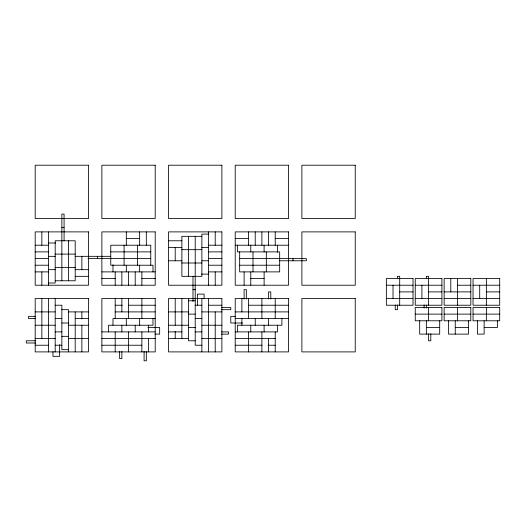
<?xml version="1.0" encoding="UTF-8"?>
<svg xmlns="http://www.w3.org/2000/svg" width="526" height="526" viewBox="0 0 526 526"><rect width="100%" height="100%" fill="white"/><g stroke="black" fill="none" stroke-linecap="round" stroke-linejoin="round"><path stroke-width="0.79" d="M61.858 227.442L64.08 227.442M208.546 234.109L201.879 234.109L201.879 276.334L181.878 276.334L181.878 236.332L201.879 236.332M126.312 238.554L139.646 238.554M235.221 238.554L248.555 238.554M275.223 238.554L288.557 238.554M168.544 240.776L181.878 240.776M48.523 242.999L55.585 242.999M35.189 245.221L48.523 245.221M208.546 245.221L221.88 245.221M235.221 245.221L288.557 245.221M168.544 247.444L181.878 247.444M201.879 247.444L208.546 247.444M181.878 249.666L201.879 249.666M35.189 251.888L48.523 251.888M110.756 251.888L150.765 251.888M208.546 251.888L221.88 251.888M55.191 254.111L75.198 254.111M48.523 256.333L55.191 256.333M75.198 256.333L110.756 256.333M35.189 258.555L48.523 258.555M88.006 258.555L150.765 258.555M208.546 258.555L221.88 258.555M239.665 258.555L306.342 258.555L306.342 260.778L279.668 260.778M168.544 260.778L181.878 260.778M201.879 260.778L208.546 260.778M181.878 263L201.879 263M35.189 265.222L48.523 265.222M208.546 265.222L221.88 265.222M239.665 265.222L279.668 265.222M55.191 267.445L75.198 267.445M48.523 269.667L55.191 269.667M75.198 269.667L88.532 269.667M35.189 271.889L48.523 271.889M101.866 271.889L155.209 271.889M208.546 271.889L221.88 271.889M201.491 274.112L208.546 274.112M75.198 276.334L88.532 276.334M101.866 278.556L115.201 278.556M141.869 278.556L155.209 278.556M250.777 278.556L264.111 278.556M55.191 280.779L75.198 280.779L75.198 240.776L55.191 240.776L55.191 283.001L48.523 283.001M386.354 285.224L413.022 285.224M415.244 285.224L441.912 285.224M457.469 285.224L470.809 285.224M473.032 285.224L499.7 285.224M192.989 289.668L195.212 289.668M399.688 291.891L413.022 291.891M428.578 291.891L441.912 291.891M444.135 291.891L470.809 291.891M486.366 291.891L499.7 291.891M386.354 298.558L413.022 298.558M415.244 298.558L441.912 298.558M444.135 298.558L470.809 298.558M473.032 298.558L499.7 298.558M188.545 300.78L195.212 300.78M55.191 305.231L61.858 305.231L61.858 349.678L68.531 349.678M115.201 305.231L122.262 305.231M128.535 305.231L155.209 305.231M195.212 305.231L201.879 305.231M208.546 305.231L221.88 305.231M248.555 305.231L288.557 305.231M221.361 307.454L230.776 307.454L230.776 309.676L221.361 309.676M61.858 309.676L68.531 309.676L68.531 351.901M35.189 311.898L55.191 311.898M68.531 311.898L88.532 311.898M115.201 311.898L155.209 311.898M168.544 311.898L188.545 311.898M201.879 311.898L221.88 311.898M235.221 311.898L288.557 311.898M188.545 314.121L195.212 314.121M415.244 314.121L441.912 314.121M444.135 314.121L470.809 314.121M473.032 314.121L499.7 314.121M35.584 316.343L28.522 316.343L28.522 318.565L35.584 318.565M235.477 316.343L230.776 316.343L230.776 323.01L242.539 323.01M55.191 318.565L61.858 318.565M75.198 318.565L88.532 318.565M155.209 318.565L112.978 318.565L112.978 325.232M195.212 318.565L201.879 318.565M235.221 318.565L288.557 318.565M61.858 323.01L68.531 323.01M35.189 325.232L55.191 325.232M68.531 325.232L88.532 325.232M168.544 325.232L188.545 325.232M201.879 325.232L221.88 325.232M147.885 327.455L159.654 327.455L159.654 334.122L154.946 334.122M188.545 327.455L195.212 327.455M426.356 327.455L439.69 327.455M455.246 327.455L468.587 327.455M484.144 327.455L497.478 327.455L497.478 320.788M55.191 331.899L61.858 331.899M101.866 331.899L155.209 331.899M168.544 331.899L181.878 331.899M195.212 331.899L201.879 331.899M221.492 331.899L228.554 331.899L228.554 334.122L221.492 334.122M235.221 331.899L277.445 331.899L277.445 325.232M61.858 336.344L68.531 336.344M35.189 338.566L55.191 338.566M68.531 338.566L88.532 338.566M101.866 338.566L155.209 338.566M168.544 338.566L188.545 338.566M201.879 338.566L221.88 338.566M235.221 338.566L275.223 338.566M35.715 340.789L26.3 340.789L26.3 343.011L35.715 343.011M195.212 340.789L188.545 340.789L188.545 298.558M35.189 345.234L48.523 345.234M55.191 345.234L61.858 345.234M101.866 345.234L141.869 345.234M201.879 345.234L195.212 345.234L195.212 236.332M235.221 345.234L261.889 345.234M268.161 345.234L275.223 345.234M486.366 278.556L486.366 305.231M486.366 307.454L486.366 320.788M484.144 320.788L484.144 334.122L477.476 334.122L477.476 320.788M479.699 285.224L479.699 298.558M468.587 320.788L468.587 334.122L448.579 334.122L448.579 320.788M457.469 278.556L457.469 305.231M457.469 307.454L457.469 320.788M455.246 320.788L455.246 334.122M450.802 278.556L450.802 291.891M439.69 320.788L439.69 334.122L419.689 334.122L419.689 320.788M430.801 333.727L430.801 340.789L428.578 340.789L428.578 333.727M428.578 305.231L428.578 276.334L426.356 276.334L426.356 278.688M428.578 307.454L428.578 320.788M426.356 304.968L426.356 308.105M426.356 320.788L426.356 334.122M424.134 304.968L424.134 308.105M421.911 285.224L421.911 298.558M399.688 305.231L399.688 276.334L397.465 276.334L397.465 278.688M397.465 304.968L397.465 309.676L395.243 309.676L395.243 304.968M393.021 285.224L393.021 298.558M293.002 258.555L293.002 260.778M281.89 318.565L281.89 325.232L237.443 325.232L237.443 331.899M277.445 245.221L277.445 252.283M275.223 231.887L275.223 245.221M275.223 298.558L275.223 318.565M275.223 331.899L275.223 351.901M270.778 298.952L270.778 291.891L268.556 291.891L268.556 298.952M268.556 231.887L268.556 245.221M268.556 318.565L268.556 325.232M268.556 338.566L268.556 351.901M266.334 251.888L266.334 271.889M264.111 245.221L264.111 251.888M264.111 271.889L264.111 285.224M264.111 325.232L264.111 331.899M261.889 231.887L261.889 245.221M261.889 298.558L261.889 318.565M261.889 331.899L261.889 351.901M255.222 231.887L255.222 245.221M255.222 318.565L255.222 325.232M252.999 251.888L252.999 271.889M250.777 245.221L250.777 251.888M250.777 271.889L250.777 285.224M250.777 325.232L250.777 331.899M248.555 231.887L248.555 245.221M248.555 298.558L248.555 318.565M248.555 331.899L248.555 351.901M246.332 299.084L246.332 289.668L244.11 289.668L244.11 299.084M244.11 271.889L244.11 285.224M241.888 298.558L241.888 311.898M241.888 318.565L241.888 325.232M239.665 251.888L239.665 271.889L279.668 271.889L279.668 251.888L237.443 251.888L237.443 245.221M215.213 231.887L215.213 245.221M215.213 271.889L215.213 285.224M215.213 311.898L215.213 351.901M208.546 231.887L208.546 285.224M208.546 298.558L208.546 351.901M204.101 298.821L204.101 294.113L197.434 294.113L197.434 305.1M201.879 298.558L201.879 351.901M192.989 276.334L192.989 301.437M188.545 236.332L188.545 276.334M181.878 298.558L181.878 338.566M175.211 247.444L175.211 260.778M175.211 298.558L175.211 325.232M175.211 331.505L175.211 338.566M152.987 271.889L152.987 265.222L110.756 265.222L110.756 245.221L150.765 245.221L150.765 265.222M152.987 318.565L152.987 325.232L108.534 325.232L108.534 331.899M148.542 325.232L148.542 331.899M148.542 338.566L148.542 351.901M146.32 231.887L146.32 245.221M146.32 351.381L146.32 360.79L144.091 360.79L144.091 351.381M141.869 271.889L141.869 285.224M141.869 298.558L141.869 318.565M141.869 331.899L141.869 351.901M139.646 231.887L139.646 245.221M139.646 265.222L139.646 271.889M139.646 318.565L139.646 325.232M137.424 245.221L137.424 265.222M135.202 271.889L135.202 285.224M135.202 325.232L135.202 331.899M128.535 271.889L128.535 285.224M128.535 298.558L128.535 318.565M128.535 331.899L128.535 351.901M126.312 231.887L126.312 245.221M126.312 265.222L126.312 271.889M126.312 318.565L126.312 325.232M124.09 245.221L124.09 265.222M121.868 271.889L121.868 285.224M121.868 298.558L121.868 311.898M121.868 325.232L121.868 331.899M121.868 351.506L121.868 358.568L119.645 358.568L119.645 351.506M115.201 271.889L115.201 285.224M115.201 298.558L115.201 318.565M115.201 331.899L115.201 351.901M112.978 264.828L112.978 271.889M97.422 256.333L97.422 258.555M81.865 256.333L81.865 269.667M81.865 311.898L81.865 318.953M81.865 325.232L81.865 351.901M75.198 311.898L75.198 351.901M68.531 240.776L68.531 280.779M64.08 240.776L64.08 214.102L61.858 214.102L61.858 280.779M59.635 344.583L59.635 356.345L52.968 356.345L52.968 351.638M55.191 298.558L55.191 351.901M48.523 231.887L48.523 285.224M48.523 298.558L48.523 351.901M41.856 231.887L41.856 245.221M41.856 271.889L41.856 285.224M41.856 298.558L41.856 338.566M88.532 165.21L35.189 165.21L35.189 218.546L88.532 218.546L88.532 165.21M155.209 165.21L101.866 165.21L101.866 218.546L155.209 218.546L155.209 165.21M221.88 165.21L168.544 165.21L168.544 218.546L221.88 218.546L221.88 165.21M288.557 165.21L235.221 165.21L235.221 218.546L288.557 218.546L288.557 165.21M355.234 165.21L301.891 165.21L301.891 218.546L355.234 218.546L355.234 165.21M88.532 231.887L35.189 231.887L35.189 285.224L88.532 285.224L88.532 231.887M155.209 231.887L101.866 231.887L101.866 285.224L155.209 285.224L155.209 231.887M221.88 231.887L168.544 231.887L168.544 285.224L221.88 285.224L221.88 231.887M288.557 231.887L235.221 231.887L235.221 285.224L288.557 285.224L288.557 231.887M355.234 231.887L301.891 231.887L301.891 285.224L355.234 285.224L355.234 231.887M413.022 278.556L386.354 278.556L386.354 305.231L413.022 305.231L413.022 278.556M441.912 278.556L415.244 278.556L415.244 305.231L441.912 305.231L441.912 278.556M470.809 278.556L444.135 278.556L444.135 305.231L470.809 305.231L470.809 278.556M499.7 278.556L473.032 278.556L473.032 305.231L499.7 305.231L499.7 278.556M88.532 298.558L35.189 298.558L35.189 351.901L88.532 351.901L88.532 298.558M155.209 298.558L101.866 298.558L101.866 351.901L155.209 351.901L155.209 298.558M221.88 298.558L168.544 298.558L168.544 351.901L221.88 351.901L221.88 298.558M288.557 298.558L235.221 298.558L235.221 351.901L288.557 351.901L288.557 298.558M355.234 298.558L301.891 298.558L301.891 351.901L355.234 351.901L355.234 298.558M441.912 307.454L415.244 307.454L415.244 320.788L441.912 320.788L441.912 307.454M470.809 307.454L444.135 307.454L444.135 320.788L470.809 320.788L470.809 307.454M499.7 307.454L473.032 307.454L473.032 320.788L499.7 320.788L499.7 307.454"/></g></svg>
